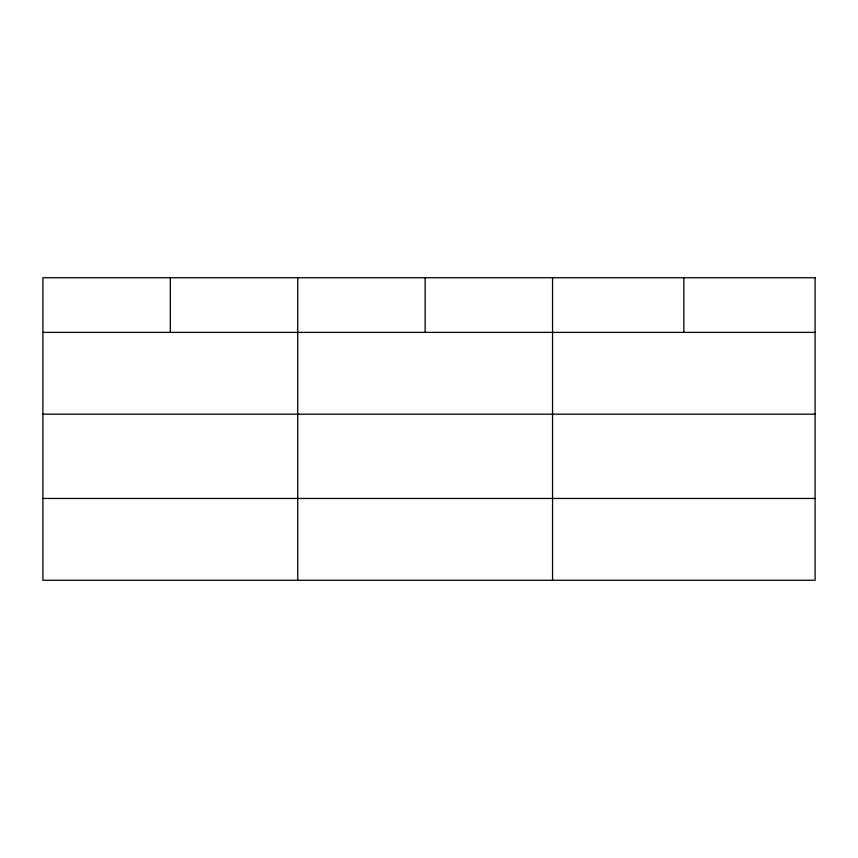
<?xml version="1.0" encoding="UTF-8"?>
<svg xmlns="http://www.w3.org/2000/svg" width="858" height="858" viewBox="0 0 858 858"><rect width="100%" height="100%" fill="white"/><g stroke="black" fill="none" stroke-linecap="round" stroke-linejoin="round"><path stroke-width="1.29" d="M42.9 332.378L815.1 332.378M42.9 414.178L815.1 414.178M42.9 498.455L815.1 498.455M683.826 277.735L683.826 332.378M552.552 277.735L552.552 580.265M425.139 277.735L425.139 332.378M297.726 277.735L297.726 580.265M170.313 277.735L170.313 332.378M815.1 277.735L42.9 277.735L42.9 580.265L815.1 580.265L815.1 277.735"/></g></svg>
